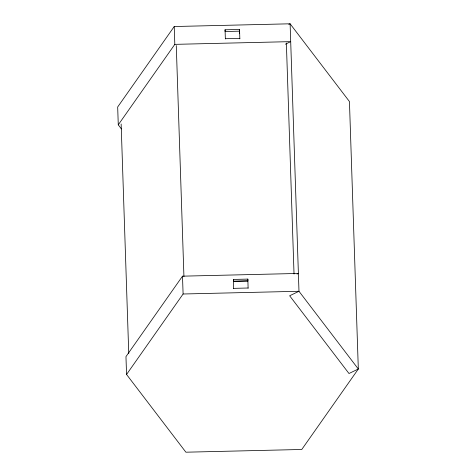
<?xml version="1.0" encoding="UTF-8"?>
<svg xmlns="http://www.w3.org/2000/svg" width="476" height="476" viewBox="0 0 476 476"><rect width="100%" height="100%" fill="white"/><g stroke="black" fill="none" stroke-linecap="round" stroke-linejoin="round"><path stroke-width="0.71" d="M297.054 274.087L298.387 273.444L182.504 276.169L125.961 356.631L126.556 374.463L185.89 452.2L301.772 449.475L358.321 369.013L349.443 101.537L290.11 23.8L174.228 26.525L117.679 106.987L118.274 124.819L121.422 128.942M118.274 124.819L174.817 44.357L174.228 26.525M126.556 374.463L183.099 294.001L182.504 276.169M288.777 24.443L290.11 23.8L298.982 291.276L358.321 369.013L348.985 373.511L289.646 295.78L298.982 291.276L183.099 294.001M285.368 44.203L290.699 41.632L174.817 44.357M239.589 31.166L225.1 31.505L225.071 29.792L239.559 29.452L239.839 38.859M225.368 38.711L239.85 38.366M247.841 279.097L247.871 280.81L233.383 281.149L233.353 279.436L247.841 279.097L248.115 288.236M233.389 281.417L247.871 281.072M233.651 288.355L248.133 288.01M286.362 42.971L294.031 274.039M225.071 29.792L225.35 38.937M233.353 279.436L233.633 288.581M176.275 45.559L183.938 276.627M121.142 124.01L128.758 353.597M239.559 29.452L239.624 33.302"/></g></svg>
